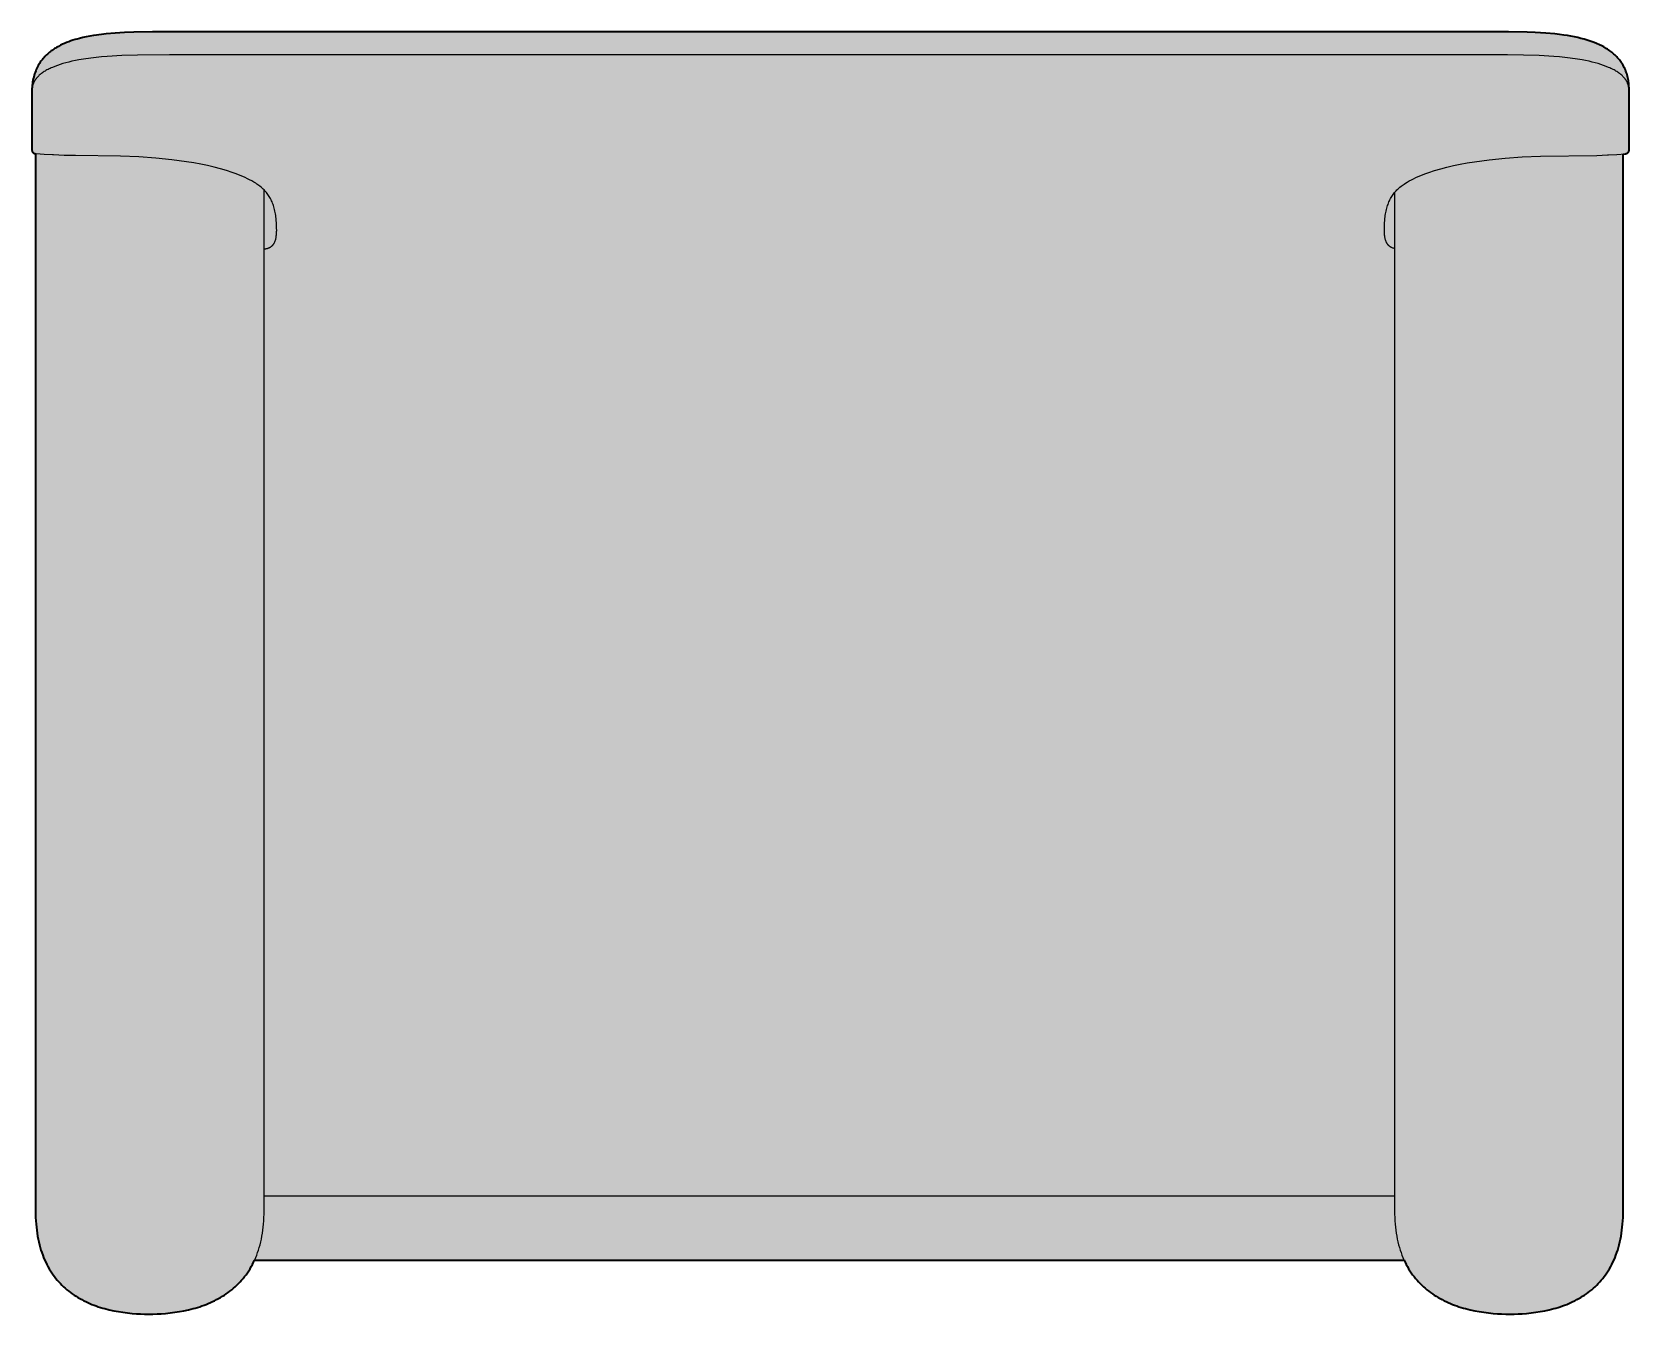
# Model space of a CAD drawing. Header units: millimetres. Extents: x 0 to 1829, y -942 to 742.
# Drawn here: x 18 to 786, y -942 to -324 of the extents above; entities that cross this region are included whole.
import ezdxf

# ---------------------------------------------------------------- set-up
doc = ezdxf.new("R2010")
doc.units = ezdxf.units.MM
doc.layers.add('Blocks', color=7, linetype='Continuous')
doc.layers.add('Blocks$Fill', color=7, linetype='Continuous', true_color=0xffffff)
doc.layers.add('Blocks$Inner', color=7, linetype='Continuous', lineweight=25, true_color=0x007f00)
doc.layers.add('Blocks$Outline', color=7, linetype='Continuous', lineweight=35, true_color=0xff3f3f)

# ---------------------------------------------------------------- blocks, each defined once
blk = doc.blocks.new('Bernard Lounge Chair Top')
at = {"layer": 'Blocks$Fill'}
blk.add_hatch(color=256, dxfattribs=at).paths.add_polyline_path([(0, 274.65), (0.07, -237.29), (0.15, -238.88), (0.26, -240.44), (0.41, -241.97), (0.58, -243.46), (0.79, -244.91), (1.02, -246.33), (1.29, -247.72), (1.58, -249.08), (1.9, -250.41), (2.25, -251.7), (2.63, -252.96), (3.03, -254.19), (3.46, -255.39), (3.92, -256.56), (4.4, -257.7), (4.91, -258.8), (5.44, -259.88), (5.99, -260.93), (6.57, -261.95), (7.17, -262.95), (7.79, -263.91), (8.44, -264.85), (9.1, -265.76), (9.79, -266.64), (10.5, -267.5), (11.23, -268.32), (11.97, -269.13), (12.74, -269.9), (13.52, -270.66), (14.33, -271.38), (15.15, -272.08), (15.98, -272.76), (16.84, -273.42), (17.71, -274.04), (18.59, -274.65), (19.49, -275.23), (20.4, -275.8), (21.33, -276.33), (22.27, -276.85), (23.23, -277.34), (24.2, -277.82), (25.18, -278.27), (26.17, -278.7), (27.17, -279.11), (28.18, -279.51), (29.2, -279.88), (30.23, -280.23), (31.28, -280.56), (32.33, -280.88), (33.38, -281.18), (35.52, -281.72), (37.69, -282.19), (39.87, -282.6), (42.08, -282.94), (44.3, -283.22), (46.53, -283.44), (48.52, -283.6), (50.51, -283.71), (52.51, -283.77), (54.51, -283.79), (56.51, -283.77), (58.51, -283.71), (60.51, -283.6), (62.51, -283.44), (64.76, -283.22), (66.99, -282.94), (69.22, -282.6), (71.44, -282.19), (73.63, -281.72), (75.8, -281.18), (76.87, -280.88), (77.94, -280.56), (79, -280.23), (80.05, -279.88), (81.09, -279.51), (82.12, -279.11), (83.14, -278.7), (84.15, -278.27), (85.15, -277.82), (86.14, -277.34), (87.11, -276.85), (88.08, -276.33), (89.02, -275.8), (89.96, -275.23), (90.88, -274.65), (91.79, -274.04), (92.68, -273.42), (93.55, -272.76), (94.41, -272.08), (95.25, -271.38), (96.07, -270.66), (96.88, -269.9), (97.66, -269.13), (98.43, -268.32), (99.18, -267.5), (99.91, -266.64), (100.61, -265.76), (101.3, -264.85), (101.96, -263.91), (102.6, -262.95), (103.22, -261.95), (103.82, -260.93), (104.39, -259.88), (104.93, -258.8), (105.37, -257.88), (658.51, -257.88), (659.49, -259.88), (660.06, -260.93), (660.66, -261.95), (661.28, -262.95), (661.92, -263.91), (662.58, -264.85), (663.27, -265.76), (663.97, -266.64), (664.7, -267.5), (665.45, -268.32), (666.22, -269.13), (667, -269.9), (667.81, -270.66), (668.63, -271.38), (669.47, -272.08), (670.33, -272.76), (671.2, -273.42), (672.09, -274.04), (673, -274.65), (673.92, -275.23), (674.86, -275.8), (675.8, -276.33), (676.77, -276.85), (677.74, -277.34), (678.73, -277.82), (679.73, -278.27), (680.74, -278.7), (681.76, -279.11), (682.79, -279.51), (683.83, -279.88), (684.88, -280.23), (685.94, -280.56), (687.01, -280.88), (688.08, -281.18), (690.25, -281.72), (692.44, -282.19), (694.66, -282.6), (696.89, -282.94), (699.12, -283.22), (701.37, -283.44), (703.37, -283.6), (705.37, -283.71), (707.37, -283.77), (709.37, -283.79), (711.37, -283.77), (713.37, -283.71), (715.36, -283.6), (717.35, -283.44), (719.58, -283.22), (721.8, -282.94), (724.01, -282.6), (726.19, -282.19), (728.36, -281.72), (730.5, -281.18), (731.55, -280.88), (732.6, -280.56), (733.64, -280.23), (734.68, -279.88), (735.7, -279.51), (736.71, -279.11), (737.71, -278.7), (738.7, -278.27), (739.68, -277.82), (740.65, -277.34), (741.61, -276.85), (742.55, -276.33), (743.48, -275.8), (744.39, -275.23), (745.29, -274.65), (746.17, -274.04), (747.04, -273.42), (747.9, -272.76), (748.73, -272.08), (749.55, -271.38), (750.36, -270.66), (751.14, -269.9), (751.91, -269.13), (752.65, -268.32), (753.38, -267.5), (754.09, -266.64), (754.78, -265.76), (755.44, -264.85), (756.09, -263.91), (756.71, -262.95), (757.31, -261.95), (757.89, -260.93), (758.44, -259.88), (758.97, -258.8), (759.48, -257.7), (759.96, -256.56), (760.42, -255.39), (760.85, -254.19), (761.25, -252.96), (761.63, -251.7), (761.98, -250.41), (762.3, -249.08), (762.59, -247.72), (762.86, -246.33), (763.09, -244.91), (763.3, -243.46), (763.47, -241.97), (763.62, -240.44), (763.73, -238.88), (763.81, -237.29), (763.86, -235.67), (763.88, 274.56), (764.78, 274.62), (764.86, 274.63), (764.93, 274.64), (765.01, 274.65), (765.08, 274.67), (765.16, 274.68), (765.23, 274.7), (765.31, 274.73), (765.38, 274.75), (765.45, 274.78), (765.53, 274.81), (765.6, 274.84), (765.67, 274.87), (765.74, 274.9), (765.8, 274.94), (765.87, 274.98), (765.98, 275.05), (766.02, 275.08), (766.06, 275.11), (766.1, 275.14), (766.14, 275.18), (766.18, 275.21), (766.22, 275.25), (766.26, 275.28), (766.3, 275.32), (766.33, 275.36), (766.36, 275.4), (766.4, 275.44), (766.43, 275.49), (766.46, 275.53), (766.49, 275.57), (766.51, 275.62), (766.54, 275.66), (766.56, 275.71), (766.58, 275.76), (766.6, 275.8), (766.62, 275.85), (766.64, 275.9), (766.66, 275.94), (766.67, 275.99), (766.68, 276.04), (766.69, 276.09), (766.7, 276.14), (766.71, 276.18), (766.71, 276.23), (766.72, 276.28), (766.72, 276.32), (766.72, 276.37), (766.72, 305.04), (766.71, 306.29), (766.68, 307.05), (766.64, 307.79), (766.57, 308.52), (766.49, 309.24), (766.39, 309.94), (766.27, 310.63), (766.13, 311.3), (765.97, 311.97), (765.8, 312.62), (765.61, 313.25), (765.4, 313.88), (765.18, 314.49), (764.94, 315.09), (764.68, 315.68), (764.41, 316.26), (764.12, 316.82), (763.81, 317.37), (763.49, 317.91), (763.15, 318.44), (762.8, 318.96), (762.43, 319.46), (762.05, 319.96), (761.65, 320.44), (761.23, 320.91), (760.81, 321.37), (760.36, 321.82), (759.91, 322.26), (759.43, 322.68), (758.95, 323.1), (758.45, 323.51), (757.94, 323.9), (757.41, 324.29), (756.87, 324.67), (756.32, 325.03), (755.76, 325.39), (755.18, 325.73), (754.59, 326.07), (753.98, 326.4), (753.37, 326.72), (752.74, 327.02), (752.1, 327.32), (751.45, 327.61), (750.79, 327.89), (749.43, 328.43), (748.03, 328.93), (746.59, 329.4), (745.1, 329.83), (743.58, 330.23), (742.01, 330.6), (740.41, 330.94), (738.78, 331.26), (737.1, 331.54), (735.4, 331.79), (733.25, 332.08), (731.07, 332.32), (726.65, 332.72), (721.62, 333.03), (717.63, 333.19), (708.74, 333.31), (47.31, 333.18), (42.83, 332.99), (38.37, 332.72), (33.95, 332.32), (31.77, 332.08), (28.1, 331.57), (26.14, 331.24), (24.43, 330.92), (22.75, 330.56), (21.11, 330.16), (20.05, 329.89), (19.01, 329.59), (17.99, 329.28), (16.99, 328.95), (15.97, 328.59), (14.96, 328.2), (13.98, 327.79), (13.01, 327.35), (12.03, 326.88), (11.07, 326.37), (10.13, 325.84), (9.67, 325.56), (9.22, 325.28), (8.8, 325.01), (8.39, 324.73), (7.99, 324.44), (7.59, 324.15), (7.19, 323.85), (6.81, 323.54), (6.43, 323.23), (6.03, 322.89), (5.73, 322.62), (5.31, 322.23), (4.89, 321.82), (4.49, 321.41), (4.09, 320.98), (3.71, 320.55), (3.33, 320.11), (2.97, 319.65), (2.62, 319.19), (2.26, 318.69), (1.92, 318.19), (1.59, 317.68), (1.28, 317.16), (1.12, 316.88), (0.96, 316.58), (0.8, 316.27), (0.65, 315.95), (0.5, 315.62), (0.36, 315.28), (0.08, 314.57), (-0.19, 313.84), (-0.43, 313.09), (-0.66, 312.32), (-0.87, 311.53), (-1.06, 310.74), (-1.22, 309.95), (-1.37, 309.17), (-1.48, 308.4), (-1.58, 307.64), (-1.65, 306.9), (-1.67, 306.55), (-1.69, 306.2), (-1.7, 305.85), (-1.7, 276.37), (-1.7, 276.32), (-1.7, 276.28), (-1.7, 276.23), (-1.69, 276.18), (-1.68, 276.14), (-1.67, 276.09), (-1.66, 276.04), (-1.65, 275.99), (-1.64, 275.94), (-1.62, 275.9), (-1.61, 275.85), (-1.59, 275.8), (-1.57, 275.76), (-1.55, 275.71), (-1.52, 275.66), (-1.5, 275.62), (-1.47, 275.57), (-1.44, 275.53), (-1.41, 275.49), (-1.38, 275.44), (-1.35, 275.4), (-1.31, 275.36), (-1.28, 275.32), (-1.24, 275.28), (-1.21, 275.25), (-1.17, 275.21), (-1.13, 275.18), (-1.09, 275.14), (-1.05, 275.11), (-1, 275.08), (-0.96, 275.05), (-0.85, 274.98), (-0.79, 274.94), (-0.72, 274.9), (-0.65, 274.87), (-0.58, 274.84), (-0.51, 274.81), (-0.44, 274.78), (-0.37, 274.75), (-0.29, 274.73), (-0.22, 274.7), (-0.14, 274.68), (-0.07, 274.67)], flags=0)
at = {"layer": 'Blocks$Inner'}
for p, q in [((763.88, 264.45), (763.88, 274.56)), ((658.51, -257.88), (105.37, -257.88))]:
    blk.add_line(p, q, dxfattribs=at)
for points in [[(110, 228.87), (110.28, 228.9), (110.55, 228.94), (110.81, 228.98), (111.06, 229.03), (111.31, 229.08), (111.55, 229.15), (111.66, 229.18), (111.78, 229.22), (111.89, 229.25), (112, 229.29), (112.11, 229.33), (112.21, 229.37), (112.32, 229.42), (112.42, 229.46), (112.52, 229.51), (112.62, 229.56), (112.72, 229.61), (112.82, 229.66), (112.91, 229.71), (113, 229.77), (113.09, 229.82), (113.18, 229.88), (113.27, 229.94), (113.35, 230), (113.44, 230.06), (113.52, 230.12), (113.6, 230.19), (113.68, 230.25), (113.76, 230.32), (113.83, 230.39), (113.91, 230.46), (113.98, 230.53), (114.05, 230.6), (114.12, 230.68), (114.19, 230.75), (114.25, 230.83), (114.32, 230.91), (114.38, 230.98), (114.44, 231.07), (114.5, 231.15), (114.56, 231.23), (114.62, 231.31), (114.68, 231.4), (114.73, 231.49), (114.84, 231.66), (114.94, 231.85), (115.03, 232.03), (115.12, 232.23), (115.21, 232.42), (115.29, 232.62), (115.36, 232.83), (115.43, 233.04), (115.5, 233.25), (115.56, 233.47), (115.62, 233.69), (115.67, 233.92), (115.72, 234.15), (115.76, 234.38), (115.8, 234.62), (115.87, 235.11), (115.93, 235.61), (115.97, 236.12), (116.01, 236.65), (116.03, 237.19), (116.04, 237.74), (116.03, 238.87), (116, 240.05), (115.94, 241.25), (115.83, 242.78), (115.76, 243.52), (115.67, 244.26), (115.57, 245), (115.46, 245.7), (115.33, 246.39), (115.19, 247.08), (115.03, 247.77), (114.87, 248.42), (114.69, 249.06), (114.49, 249.7), (114.27, 250.33), (114.06, 250.9), (113.83, 251.46), (113.59, 252.01), (113.33, 252.56), (113.06, 253.09), (112.77, 253.61), (112.46, 254.12), (112.14, 254.62), (111.82, 255.08), (111.49, 255.54), (111.14, 255.98), (110.77, 256.41), (110.57, 256.63), (110.37, 256.84), (109.96, 257.27), (109.53, 257.68), (109.03, 258.13), (108.51, 258.57), (107.97, 259.01), (107.48, 259.38), (106.98, 259.75), (106.47, 260.1), (105.94, 260.45), (105, 261.04), (104.05, 261.59), (103.04, 262.14), (102.02, 262.66), (100.87, 263.21), (99.7, 263.73), (98.53, 264.23), (97.35, 264.7), (96, 265.21), (94.65, 265.69), (91.91, 266.58), (88.93, 267.44), (85.93, 268.22), (82.78, 268.96), (79.61, 269.62), (76.15, 270.26), (72.68, 270.83), (69.11, 271.35), (65.53, 271.8), (57.9, 272.57), (49.76, 273.14), (40.95, 273.53), (19.32, 273.85), (13.82, 273.9), (8.59, 274.16), (8.24, 274.18), (4.24, 274.36), (0.24, 274.62), (0.16, 274.63), (0.08, 274.64), (0.01, 274.65), (-0.07, 274.67), (-0.14, 274.68), (-0.22, 274.7), (-0.29, 274.73), (-0.37, 274.75), (-0.44, 274.78), (-0.51, 274.81), (-0.58, 274.84), (-0.65, 274.87), (-0.72, 274.9), (-0.79, 274.94), (-0.85, 274.98), (-0.92, 275.02), (-0.96, 275.05), (-1, 275.08), (-1.05, 275.11), (-1.09, 275.14), (-1.13, 275.18), (-1.17, 275.21), (-1.21, 275.25), (-1.24, 275.28), (-1.28, 275.32), (-1.31, 275.36), (-1.35, 275.4), (-1.38, 275.44), (-1.41, 275.49), (-1.44, 275.53), (-1.47, 275.57), (-1.5, 275.62), (-1.52, 275.66), (-1.55, 275.71), (-1.57, 275.76), (-1.59, 275.8), (-1.61, 275.85), (-1.62, 275.9), (-1.64, 275.94), (-1.65, 275.99), (-1.66, 276.04), (-1.67, 276.09), (-1.68, 276.14), (-1.69, 276.18), (-1.7, 276.23), (-1.7, 276.28), (-1.7, 276.32), (-1.7, 276.37), (-1.7, 276.41), (-1.71, 278.68), (-1.71, 280.98), (-1.7, 285.39), (-1.71, 293.29), (-1.71, 300.38), (-1.7, 303.75), (-1.7, 305.04), (-1.7, 305.52), (-1.7, 305.85), (-1.69, 306.2), (-1.67, 306.55), (-1.65, 306.9), (-1.58, 307.64), (-1.48, 308.4), (-1.37, 309.17), (-1.22, 309.95), (-1.06, 310.74), (-0.87, 311.53), (-0.66, 312.32), (-0.43, 313.09), (-0.19, 313.84), (0.08, 314.57), (0.36, 315.28), (0.5, 315.62), (0.65, 315.95), (0.8, 316.27), (0.96, 316.58), (1.12, 316.88), (1.28, 317.16), (1.59, 317.68), (1.92, 318.19), (2.26, 318.69), (2.62, 319.19), (2.97, 319.65), (3.33, 320.11), (3.71, 320.55), (4.09, 320.98), (4.49, 321.41), (4.89, 321.82), (5.31, 322.23), (5.73, 322.62), (6.03, 322.89), (6.43, 323.23), (6.81, 323.54), (7.19, 323.85), (7.59, 324.15), (7.99, 324.44), (8.39, 324.73), (8.8, 325.01), (9.22, 325.28), (9.67, 325.56), (10.13, 325.84), (11.07, 326.37), (12.03, 326.88), (13.01, 327.35), (13.98, 327.79), (14.96, 328.2), (15.97, 328.59), (16.99, 328.95), (17.99, 329.28), (19.01, 329.59), (20.05, 329.89), (21.11, 330.16), (22.75, 330.56), (24.43, 330.92), (26.14, 331.24), (27.97, 331.55), (28.02, 331.56), (28.1, 331.57), (31.77, 332.08), (33.95, 332.32), (38.37, 332.72), (42.83, 332.99), (47.31, 333.18), (56.28, 333.31), (93.86, 333.31), (382.51, 333.31), (671.15, 333.31), (708.74, 333.31), (717.63, 333.19), (721.62, 333.03), (726.65, 332.72), (731.07, 332.32), (733.25, 332.08), (735.4, 331.79), (737.1, 331.54), (738.78, 331.26), (740.41, 330.94), (742.01, 330.6), (743.58, 330.23), (745.1, 329.83), (746.59, 329.4), (748.03, 328.93), (749.43, 328.43), (750.79, 327.89), (751.45, 327.61), (752.1, 327.32), (752.74, 327.02), (753.37, 326.72), (753.98, 326.4), (754.59, 326.07), (755.18, 325.73), (755.76, 325.39), (756.32, 325.03), (756.87, 324.67), (757.41, 324.29), (757.94, 323.9), (758.45, 323.51), (758.95, 323.1), (759.43, 322.68), (759.91, 322.26), (760.36, 321.82), (760.81, 321.37), (761.23, 320.91), (761.65, 320.44), (762.05, 319.96), (762.43, 319.46), (762.8, 318.96), (763.15, 318.44), (763.49, 317.91), (763.81, 317.37), (764.12, 316.82), (764.41, 316.26), (764.68, 315.68), (764.94, 315.09), (765.18, 314.49), (765.4, 313.88), (765.61, 313.25), (765.8, 312.62), (765.97, 311.97), (766.13, 311.3), (766.27, 310.63), (766.39, 309.94), (766.49, 309.24), (766.57, 308.52), (766.64, 307.79), (766.68, 307.05), (766.71, 306.29), (766.72, 305.52), (766.72, 305.04)], [(653.88, 229.04), (653.65, 229.1), (653.43, 229.16), (653.22, 229.22), (653.01, 229.29), (652.81, 229.37), (652.71, 229.41), (652.62, 229.45), (652.52, 229.5), (652.43, 229.54), (652.34, 229.59), (652.25, 229.63), (652.16, 229.68), (652.07, 229.73), (651.99, 229.78), (651.9, 229.84), (651.82, 229.89), (651.74, 229.94), (651.66, 230), (651.58, 230.06), (651.5, 230.12), (651.43, 230.18), (651.36, 230.24), (651.28, 230.3), (651.21, 230.36), (651.14, 230.43), (651.07, 230.49), (651.01, 230.56), (650.94, 230.63), (650.88, 230.7), (650.81, 230.77), (650.75, 230.84), (650.69, 230.91), (650.63, 230.99), (650.58, 231.06), (650.52, 231.14), (650.41, 231.29), (650.31, 231.46), (650.21, 231.62), (650.11, 231.79), (650.02, 231.96), (649.93, 232.14), (649.85, 232.32), (649.78, 232.51), (649.7, 232.69), (649.64, 232.89), (649.57, 233.08), (649.51, 233.28), (649.45, 233.49), (649.4, 233.7), (649.35, 233.91), (649.3, 234.12), (649.26, 234.34), (649.22, 234.56), (649.16, 235.01), (649.1, 235.48), (649.05, 235.95), (649.02, 236.44), (649, 236.94), (648.98, 237.97), (648.99, 239.03), (649.08, 241.25), (649.19, 242.78), (649.26, 243.52), (649.35, 244.26), (649.45, 245), (649.56, 245.7), (649.68, 246.39), (649.82, 247.08), (649.98, 247.77), (650.15, 248.42), (650.33, 249.06), (650.53, 249.7), (650.75, 250.33), (650.96, 250.9), (651.18, 251.46), (651.43, 252.01), (651.69, 252.56), (651.96, 253.09), (652.25, 253.61), (652.55, 254.12), (652.87, 254.62), (653.19, 255.08), (653.53, 255.54), (653.88, 255.98), (654.24, 256.41), (654.44, 256.63), (654.64, 256.84), (655.06, 257.27), (655.49, 257.68), (655.99, 258.13), (656.51, 258.57), (657.04, 259.01), (657.53, 259.38), (658.04, 259.75), (658.55, 260.1), (659.08, 260.45), (660.01, 261.04), (660.96, 261.59), (661.98, 262.14), (663, 262.66), (664.15, 263.21), (665.31, 263.73), (666.49, 264.23), (667.67, 264.7), (669.02, 265.21), (670.37, 265.69), (673.1, 266.58), (676.08, 267.44), (679.09, 268.22), (682.24, 268.96), (685.41, 269.62), (688.87, 270.26), (692.34, 270.83), (695.91, 271.35), (699.49, 271.8), (707.11, 272.57), (715.26, 273.14), (724.07, 273.53), (751.2, 273.9), (756.42, 274.16), (756.77, 274.18), (760.78, 274.36), (764.78, 274.62), (764.86, 274.63), (764.93, 274.64), (765.01, 274.65), (765.08, 274.67), (765.16, 274.68), (765.23, 274.7), (765.31, 274.73), (765.38, 274.75), (765.45, 274.78), (765.53, 274.81), (765.6, 274.84), (765.67, 274.87), (765.74, 274.9), (765.8, 274.94), (765.87, 274.98), (765.93, 275.02), (765.98, 275.05), (766.02, 275.08), (766.06, 275.11), (766.1, 275.14), (766.14, 275.18), (766.18, 275.21), (766.22, 275.25), (766.26, 275.28), (766.3, 275.32), (766.33, 275.36), (766.36, 275.4), (766.4, 275.44), (766.43, 275.49), (766.46, 275.53), (766.49, 275.57), (766.51, 275.62), (766.54, 275.66), (766.56, 275.71), (766.58, 275.76), (766.6, 275.8), (766.62, 275.85), (766.64, 275.9), (766.66, 275.94), (766.67, 275.99), (766.68, 276.04), (766.69, 276.09), (766.7, 276.14), (766.71, 276.18), (766.71, 276.23), (766.72, 276.28), (766.72, 276.32), (766.72, 276.37), (766.72, 276.53), (766.72, 278.68), (766.72, 280.98), (766.72, 285.39), (766.72, 293.29), (766.72, 300.38), (766.72, 303.75), (766.72, 305.04), (766.7, 305.66), (766.68, 306.05), (766.66, 306.24), (766.64, 306.43), (766.61, 306.6), (766.58, 306.78), (766.55, 306.95), (766.51, 307.13), (766.47, 307.31), (766.42, 307.5), (766.37, 307.68), (766.32, 307.86), (766.26, 308.04), (766.19, 308.22), (766.12, 308.4), (766.05, 308.57), (765.98, 308.75), (765.9, 308.92), (765.82, 309.09), (765.73, 309.26), (765.64, 309.43), (765.55, 309.6), (765.46, 309.76), (765.36, 309.92), (765.25, 310.1), (765.13, 310.27), (765.01, 310.44), (764.89, 310.61), (764.77, 310.77), (764.64, 310.93), (764.51, 311.09), (764.38, 311.25), (764.23, 311.41), (764.09, 311.57), (763.79, 311.88), (763.49, 312.18), (763.17, 312.47), (762.81, 312.78), (762.44, 313.09), (762.06, 313.38), (761.67, 313.66), (761.26, 313.94), (760.85, 314.21), (760.42, 314.47), (760, 314.72), (759.5, 315), (759, 315.26), (758.49, 315.52), (757.97, 315.76), (757.43, 316.01), (756.87, 316.26), (755.76, 316.71), (754.48, 317.18), (753.2, 317.62), (751.85, 318.04), (750.49, 318.42), (748.98, 318.81), (747.47, 319.17), (745.83, 319.52), (744.18, 319.84), (740.86, 320.39), (737.05, 320.91), (733.22, 321.33), (730.58, 321.54), (723.44, 321.96), (716.01, 322.18), (708.24, 322.26), (700.61, 322.27), (692.86, 322.27), (638.62, 322.27), (630.87, 322.27), (468.12, 322.27), (460.37, 322.27), (456.5, 322.27), (383.15, 322.27), (312.39, 322.27), (308.52, 322.27), (304.64, 322.27), (141.9, 322.27), (134.15, 322.27), (79.9, 322.27), (72.15, 322.27), (64.4, 322.27), (49.01, 322.18), (41.58, 321.96), (34.44, 321.54), (31.8, 321.33), (27.97, 320.91), (24.15, 320.39), (20.84, 319.84), (19.19, 319.52), (17.55, 319.17), (16.03, 318.81), (14.52, 318.42), (13.17, 318.04), (11.82, 317.62), (10.53, 317.18), (9.26, 316.71), (8.14, 316.26), (7.59, 316.01), (7.04, 315.76), (6.53, 315.52), (6.02, 315.26), (5.52, 315), (5.02, 314.72), (4.59, 314.47), (4.17, 314.21), (3.75, 313.94), (3.34, 313.66), (2.95, 313.38), (2.58, 313.09), (2.2, 312.78), (1.84, 312.47), (1.53, 312.18), (1.22, 311.88), (0.93, 311.57), (0.78, 311.41), (0.64, 311.25), (0.51, 311.09), (0.38, 310.93), (0.25, 310.77), (0.12, 310.61), (0, 310.44), (-0.12, 310.27), (-0.23, 310.1), (-0.34, 309.92), (-0.44, 309.76), (-0.53, 309.6), (-0.63, 309.43), (-0.72, 309.26), (-0.8, 309.09), (-0.88, 308.92), (-0.96, 308.75), (-1.04, 308.57), (-1.11, 308.4), (-1.18, 308.22), (-1.24, 308.04), (-1.3, 307.86), (-1.36, 307.68), (-1.41, 307.5), (-1.46, 307.31), (-1.5, 307.13), (-1.53, 306.95), (-1.57, 306.78), (-1.6, 306.6), (-1.62, 306.43), (-1.64, 306.24), (-1.66, 306.05), (-1.69, 305.66), (-1.69, 305.66), (-1.69, 305.66), (-1.7, 305.04)], [(-1.7, 305.14), (-1.7, 305.26)], [(766.72, 305.14), (766.72, 305.26)], [(-1.7, 276.69), (-1.7, 276.88), (-1.7, 276.9)], [(0, 274.65), (0, 264.45), (0, 71.36), (0, -71.36), (0, -91.28), (0, -234), (0.02, -235.67), (0.07, -237.29), (0.15, -238.88), (0.26, -240.44), (0.41, -241.97), (0.58, -243.46), (0.79, -244.91), (1.02, -246.33), (1.29, -247.72), (1.58, -249.08), (1.9, -250.41), (2.25, -251.7), (2.63, -252.96), (3.03, -254.19), (3.46, -255.39), (3.92, -256.56), (4.4, -257.7), (4.91, -258.8), (5.44, -259.88), (5.99, -260.93), (6.57, -261.95), (7.17, -262.95), (7.79, -263.91), (8.44, -264.85), (9.1, -265.76), (9.79, -266.64), (10.5, -267.5), (11.23, -268.32), (11.97, -269.13), (12.74, -269.9), (13.52, -270.66), (14.33, -271.38), (15.15, -272.08), (15.98, -272.76), (16.84, -273.42), (17.71, -274.04), (18.59, -274.65), (19.49, -275.23), (20.4, -275.8), (21.33, -276.33), (22.27, -276.85), (23.23, -277.34), (24.2, -277.82), (25.18, -278.27), (26.17, -278.7), (27.17, -279.11), (28.18, -279.51), (29.2, -279.88), (30.23, -280.23), (31.28, -280.56), (32.33, -280.88), (33.38, -281.18), (35.52, -281.72), (37.69, -282.19), (39.87, -282.6), (42.08, -282.94), (44.3, -283.22), (46.53, -283.44), (48.52, -283.6), (50.51, -283.71), (52.51, -283.77), (54.51, -283.79), (56.51, -283.77), (58.51, -283.71), (60.51, -283.6), (62.51, -283.44), (64.76, -283.22), (66.99, -282.94), (69.22, -282.6), (71.44, -282.19), (73.63, -281.72), (75.8, -281.18), (76.87, -280.88), (77.94, -280.56), (79, -280.23), (80.05, -279.88), (81.09, -279.51), (82.12, -279.11), (83.14, -278.7), (84.15, -278.27), (85.15, -277.82), (86.14, -277.34), (87.11, -276.85), (88.08, -276.33), (89.02, -275.8), (89.96, -275.23), (90.88, -274.65), (91.79, -274.04), (92.68, -273.42), (93.55, -272.76), (94.41, -272.08), (95.25, -271.38), (96.07, -270.66), (96.88, -269.9), (97.66, -269.13), (98.43, -268.32), (99.18, -267.5), (99.91, -266.64), (100.61, -265.76), (101.3, -264.85), (101.96, -263.91), (102.6, -262.95), (103.22, -261.95), (103.82, -260.93), (104.39, -259.88), (104.93, -258.8), (105.46, -257.7), (105.95, -256.56), (106.42, -255.39), (106.87, -254.19), (107.28, -252.96), (107.67, -251.7), (108.03, -250.41), (108.37, -249.08), (108.67, -247.72), (108.94, -246.33), (109.19, -244.91), (109.4, -243.46), (109.58, -241.97), (109.73, -240.44), (109.85, -238.88), (109.93, -237.29), (109.98, -235.67), (110, -234), (110, -91.28), (110, -71.36), (110, 71.36), (110, 257.26)], [(653.88, 255.98), (653.88, 71.36), (653.88, -71.36), (653.88, -91.28), (653.88, -234), (653.9, -235.67), (653.95, -237.29), (654.03, -238.88), (654.15, -240.44), (654.3, -241.97), (654.48, -243.46), (654.69, -244.91), (654.94, -246.33), (655.21, -247.72), (655.51, -249.08), (655.85, -250.41), (656.21, -251.7), (656.6, -252.96), (657.01, -254.19), (657.46, -255.39), (657.93, -256.56), (658.42, -257.7), (658.95, -258.8), (659.49, -259.88), (660.06, -260.93), (660.66, -261.95), (661.28, -262.95), (661.92, -263.91), (662.58, -264.85), (663.27, -265.76), (663.97, -266.64), (664.7, -267.5), (665.45, -268.32), (666.22, -269.13), (667, -269.9), (667.81, -270.66), (668.63, -271.38), (669.47, -272.08), (670.33, -272.76), (671.2, -273.42), (672.09, -274.04), (673, -274.65), (673.92, -275.23), (674.86, -275.8), (675.8, -276.33), (676.77, -276.85), (677.74, -277.34), (678.73, -277.82), (679.73, -278.27), (680.74, -278.7), (681.76, -279.11), (682.79, -279.51), (683.83, -279.88), (684.88, -280.23), (685.94, -280.56), (687.01, -280.88), (688.08, -281.18), (690.25, -281.72), (692.44, -282.19), (694.66, -282.6), (696.89, -282.94), (699.12, -283.22), (701.37, -283.44), (703.37, -283.6), (705.37, -283.71), (707.37, -283.77), (709.37, -283.79), (711.37, -283.77), (713.37, -283.71), (715.36, -283.6), (717.35, -283.44), (719.58, -283.22), (721.8, -282.94), (724.01, -282.6), (726.19, -282.19), (728.36, -281.72), (730.5, -281.18), (731.55, -280.88), (732.6, -280.56), (733.64, -280.23), (734.68, -279.88), (735.7, -279.51), (736.71, -279.11), (737.71, -278.7), (738.7, -278.27), (739.68, -277.82), (740.65, -277.34), (741.61, -276.85), (742.55, -276.33), (743.48, -275.8), (744.39, -275.23), (745.29, -274.65), (746.17, -274.04), (747.04, -273.42), (747.9, -272.76), (748.73, -272.08), (749.55, -271.38), (750.36, -270.66), (751.14, -269.9), (751.91, -269.13), (752.65, -268.32), (753.38, -267.5), (754.09, -266.64), (754.78, -265.76), (755.44, -264.85), (756.09, -263.91), (756.71, -262.95), (757.31, -261.95), (757.89, -260.93), (758.44, -259.88), (758.97, -258.8), (759.48, -257.7), (759.96, -256.56), (760.42, -255.39), (760.85, -254.19), (761.25, -252.96), (761.63, -251.7), (761.98, -250.41), (762.3, -249.08), (762.59, -247.72), (762.86, -246.33), (763.09, -244.91), (763.3, -243.46), (763.47, -241.97), (763.62, -240.44), (763.73, -238.88), (763.81, -237.29), (763.86, -235.67), (763.88, -234), (763.88, -91.28), (763.88, -71.36), (763.88, 71.36), (763.88, 264.45)], [(110, -226.83), (653.88, -226.83)]]:
    blk.add_lwpolyline(points, dxfattribs=at)
at = {"layer": 'Blocks$Outline'}
for points in [[(766.72, 305.04), (766.72, 305.52), (766.71, 306.29), (766.68, 307.05), (766.64, 307.79), (766.57, 308.52), (766.49, 309.24), (766.39, 309.94), (766.27, 310.63), (766.13, 311.3), (765.97, 311.97), (765.8, 312.62), (765.61, 313.25), (765.4, 313.88), (765.18, 314.49), (764.94, 315.09), (764.68, 315.68), (764.41, 316.26), (764.12, 316.82), (763.81, 317.37), (763.49, 317.91), (763.15, 318.44), (762.8, 318.96), (762.43, 319.46), (762.05, 319.96), (761.65, 320.44), (761.23, 320.91), (760.81, 321.37), (760.36, 321.82), (759.91, 322.26), (759.43, 322.68), (758.95, 323.1), (758.45, 323.51), (757.94, 323.9), (757.41, 324.29), (756.87, 324.67), (756.32, 325.03), (755.76, 325.39), (755.18, 325.73), (754.59, 326.07), (753.98, 326.4), (753.37, 326.72), (752.74, 327.02), (752.1, 327.32), (751.45, 327.61), (750.79, 327.89), (749.43, 328.43), (748.03, 328.93), (746.59, 329.4), (745.1, 329.83), (743.58, 330.23), (742.01, 330.6), (740.41, 330.94), (738.78, 331.26), (737.1, 331.54), (735.4, 331.79), (733.25, 332.08), (731.07, 332.32), (726.65, 332.72), (721.62, 333.03), (717.63, 333.19), (708.74, 333.31), (671.15, 333.31), (382.51, 333.31), (93.86, 333.31), (56.28, 333.31), (47.31, 333.18), (42.83, 332.99), (38.37, 332.72), (33.95, 332.32), (31.77, 332.08), (28.1, 331.57), (28.02, 331.56), (27.97, 331.55), (26.14, 331.24), (24.43, 330.92), (22.75, 330.56), (21.11, 330.16), (20.05, 329.89), (19.01, 329.59), (17.99, 329.28), (16.99, 328.95), (15.97, 328.59), (14.96, 328.2), (13.98, 327.79), (13.01, 327.35), (12.03, 326.88), (11.07, 326.37), (10.13, 325.84), (9.67, 325.56), (9.22, 325.28), (8.8, 325.01), (8.39, 324.73), (7.99, 324.44), (7.59, 324.15), (7.19, 323.85), (6.81, 323.54), (6.43, 323.23), (6.03, 322.89), (5.73, 322.62), (5.31, 322.23), (4.89, 321.82), (4.49, 321.41), (4.09, 320.98), (3.71, 320.55), (3.33, 320.11), (2.97, 319.65), (2.62, 319.19), (2.26, 318.69), (1.92, 318.19), (1.59, 317.68), (1.28, 317.16), (1.12, 316.88), (0.96, 316.58), (0.8, 316.27), (0.65, 315.95), (0.5, 315.62), (0.36, 315.28), (0.08, 314.57), (-0.19, 313.84), (-0.43, 313.09), (-0.66, 312.32), (-0.87, 311.53), (-1.06, 310.74), (-1.22, 309.95), (-1.37, 309.17), (-1.48, 308.4), (-1.58, 307.64), (-1.65, 306.9), (-1.67, 306.55), (-1.69, 306.2), (-1.7, 305.85), (-1.7, 305.52), (-1.7, 305.04), (-1.7, 303.75), (-1.71, 300.38), (-1.71, 293.29), (-1.7, 285.39), (-1.71, 280.98), (-1.71, 278.68), (-1.7, 276.41), (-1.7, 276.37), (-1.7, 276.32), (-1.7, 276.28), (-1.7, 276.23), (-1.69, 276.18), (-1.68, 276.14), (-1.67, 276.09), (-1.66, 276.04), (-1.65, 275.99), (-1.64, 275.94), (-1.62, 275.9), (-1.61, 275.85), (-1.59, 275.8), (-1.57, 275.76), (-1.55, 275.71), (-1.52, 275.66), (-1.5, 275.62), (-1.47, 275.57), (-1.44, 275.53), (-1.41, 275.49), (-1.38, 275.44), (-1.35, 275.4), (-1.31, 275.36), (-1.28, 275.32), (-1.24, 275.28), (-1.21, 275.25), (-1.17, 275.21), (-1.13, 275.18), (-1.09, 275.14), (-1.05, 275.11), (-1, 275.08), (-0.96, 275.05), (-0.92, 275.02), (-0.85, 274.98), (-0.79, 274.94), (-0.72, 274.9), (-0.65, 274.87), (-0.58, 274.84), (-0.51, 274.81), (-0.44, 274.78), (-0.37, 274.75), (-0.29, 274.73), (-0.22, 274.7), (-0.14, 274.68), (-0.07, 274.67), (0, 274.65)], [(763.88, 274.56), (764.78, 274.62), (764.86, 274.63), (764.93, 274.64), (765.01, 274.65), (765.08, 274.67), (765.16, 274.68), (765.23, 274.7), (765.31, 274.73), (765.38, 274.75), (765.45, 274.78), (765.53, 274.81), (765.6, 274.84), (765.67, 274.87), (765.74, 274.9), (765.8, 274.94), (765.87, 274.98), (765.93, 275.02), (765.98, 275.05), (766.02, 275.08), (766.06, 275.11), (766.1, 275.14), (766.14, 275.18), (766.18, 275.21), (766.22, 275.25), (766.26, 275.28), (766.3, 275.32), (766.33, 275.36), (766.36, 275.4), (766.4, 275.44), (766.43, 275.49), (766.46, 275.53), (766.49, 275.57), (766.51, 275.62), (766.54, 275.66), (766.56, 275.71), (766.58, 275.76), (766.6, 275.8), (766.62, 275.85), (766.64, 275.9), (766.66, 275.94), (766.67, 275.99), (766.68, 276.04), (766.69, 276.09), (766.7, 276.14), (766.71, 276.18), (766.71, 276.23), (766.72, 276.28), (766.72, 276.32), (766.72, 276.37), (766.72, 276.53), (766.72, 278.68), (766.72, 280.98), (766.72, 285.39), (766.72, 293.29), (766.72, 300.38), (766.72, 303.75), (766.72, 305.04)], [(0, 274.65), (0, 264.45), (0, 71.36), (0, -71.36), (0, -91.28), (0, -234), (0.02, -235.67), (0.07, -237.29), (0.15, -238.88), (0.26, -240.44), (0.41, -241.97), (0.58, -243.46), (0.79, -244.91), (1.02, -246.33), (1.29, -247.72), (1.58, -249.08), (1.9, -250.41), (2.25, -251.7), (2.63, -252.96), (3.03, -254.19), (3.46, -255.39), (3.92, -256.56), (4.4, -257.7), (4.91, -258.8), (5.44, -259.88), (5.99, -260.93), (6.57, -261.95), (7.17, -262.95), (7.79, -263.91), (8.44, -264.85), (9.1, -265.76), (9.79, -266.64), (10.5, -267.5), (11.23, -268.32), (11.97, -269.13), (12.74, -269.9), (13.52, -270.66), (14.33, -271.38), (15.15, -272.08), (15.98, -272.76), (16.84, -273.42), (17.71, -274.04), (18.59, -274.65), (19.49, -275.23), (20.4, -275.8), (21.33, -276.33), (22.27, -276.85), (23.23, -277.34), (24.2, -277.82), (25.18, -278.27), (26.17, -278.7), (27.17, -279.11), (28.18, -279.51), (29.2, -279.88), (30.23, -280.23), (31.28, -280.56), (32.33, -280.88), (33.38, -281.18), (35.52, -281.72), (37.69, -282.19), (39.87, -282.6), (42.08, -282.94), (44.3, -283.22), (46.53, -283.44), (48.52, -283.6), (50.51, -283.71), (52.51, -283.77), (54.51, -283.79), (56.51, -283.77), (58.51, -283.71), (60.51, -283.6), (62.51, -283.44), (64.76, -283.22), (66.99, -282.94), (69.22, -282.6), (71.44, -282.19), (73.63, -281.72), (75.8, -281.18), (76.87, -280.88), (77.94, -280.56), (79, -280.23), (80.05, -279.88), (81.09, -279.51), (82.12, -279.11), (83.14, -278.7), (84.15, -278.27), (85.15, -277.82), (86.14, -277.34), (87.11, -276.85), (88.08, -276.33), (89.02, -275.8), (89.96, -275.23), (90.88, -274.65), (91.79, -274.04), (92.68, -273.42), (93.55, -272.76), (94.41, -272.08), (95.25, -271.38), (96.07, -270.66), (96.88, -269.9), (97.66, -269.13), (98.43, -268.32), (99.18, -267.5), (99.91, -266.64), (100.61, -265.76), (101.3, -264.85), (101.96, -263.91), (102.6, -262.95), (103.22, -261.95), (103.82, -260.93), (104.39, -259.88), (104.93, -258.8), (105.37, -257.88)], [(658.51, -257.88), (658.95, -258.8), (659.49, -259.88), (660.06, -260.93), (660.66, -261.95), (661.28, -262.95), (661.92, -263.91), (662.58, -264.85), (663.27, -265.76), (663.97, -266.64), (664.7, -267.5), (665.45, -268.32), (666.22, -269.13), (667, -269.9), (667.81, -270.66), (668.63, -271.38), (669.47, -272.08), (670.33, -272.76), (671.2, -273.42), (672.09, -274.04), (673, -274.65), (673.92, -275.23), (674.86, -275.8), (675.8, -276.33), (676.77, -276.85), (677.74, -277.34), (678.73, -277.82), (679.73, -278.27), (680.74, -278.7), (681.76, -279.11), (682.79, -279.51), (683.83, -279.88), (684.88, -280.23), (685.94, -280.56), (687.01, -280.88), (688.08, -281.18), (690.25, -281.72), (692.44, -282.19), (694.66, -282.6), (696.89, -282.94), (699.12, -283.22), (701.37, -283.44), (703.37, -283.6), (705.37, -283.71), (707.37, -283.77), (709.37, -283.79), (711.37, -283.77), (713.37, -283.71), (715.36, -283.6), (717.35, -283.44), (719.58, -283.22), (721.8, -282.94), (724.01, -282.6), (726.19, -282.19), (728.36, -281.72), (730.5, -281.18), (731.55, -280.88), (732.6, -280.56), (733.64, -280.23), (734.68, -279.88), (735.7, -279.51), (736.71, -279.11), (737.71, -278.7), (738.7, -278.27), (739.68, -277.82), (740.65, -277.34), (741.61, -276.85), (742.55, -276.33), (743.48, -275.8), (744.39, -275.23), (745.29, -274.65), (746.17, -274.04), (747.04, -273.42), (747.9, -272.76), (748.73, -272.08), (749.55, -271.38), (750.36, -270.66), (751.14, -269.9), (751.91, -269.13), (752.65, -268.32), (753.38, -267.5), (754.09, -266.64), (754.78, -265.76), (755.44, -264.85), (756.09, -263.91), (756.71, -262.95), (757.31, -261.95), (757.89, -260.93), (758.44, -259.88), (758.97, -258.8), (759.48, -257.7), (759.96, -256.56), (760.42, -255.39), (760.85, -254.19), (761.25, -252.96), (761.63, -251.7), (761.98, -250.41), (762.3, -249.08), (762.59, -247.72), (762.86, -246.33), (763.09, -244.91), (763.3, -243.46), (763.47, -241.97), (763.62, -240.44), (763.73, -238.88), (763.81, -237.29), (763.86, -235.67), (763.88, -234), (763.88, -91.28), (763.88, -71.36), (763.88, 71.36), (763.88, 264.45), (763.88, 274.56)], [(105.37, -257.88), (658.51, -257.88)]]:
    blk.add_lwpolyline(points, dxfattribs=at)

msp = doc.modelspace()

# ---------------------------------------------------------------- block references
at = {"layer": 'Blocks'}
msp.add_blockref('Bernard Lounge Chair Top', (19.47, -657.74), dxfattribs=at)

doc.saveas('drawing.dxf')
